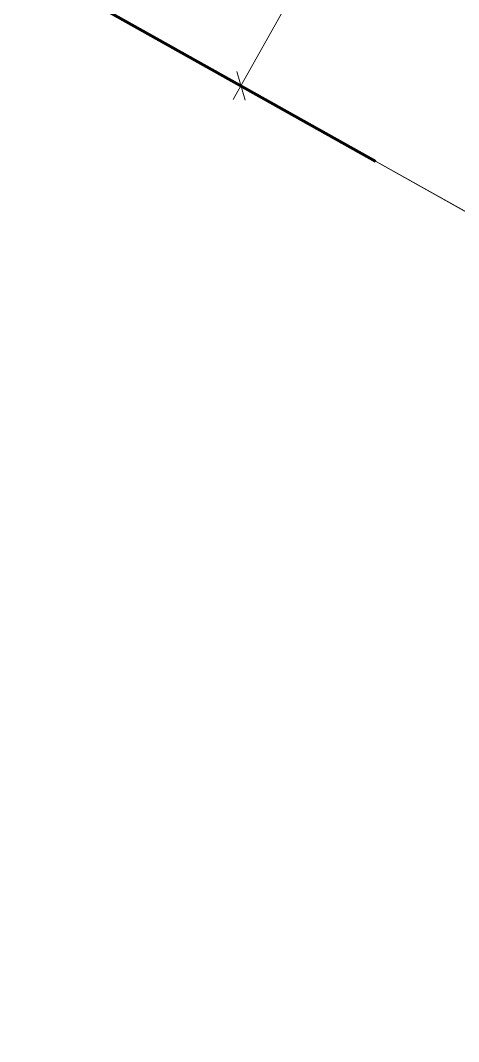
# Model space of a CAD drawing. Header units: metres. Extents: x -36 to 59, y 39 to 183.
# Drawn here: x -26.247 to -24.684, y 115.084 to 118.725 of the extents above; entities that cross this region are included whole.
import ezdxf

# ---------------------------------------------------------------- set-up
doc = ezdxf.new("R2010")
doc.units = ezdxf.units.M
doc.header["$MEASUREMENT"] = 0
for name, pattern in [('Achse', [0.0023, 0.0015, -0.0008]), ('Strichpunktlinie', [0.006703, 0.003528, -0.001764, 0, -0.001411]), ('Wipeout_Contour', [1, 0, -1])]:
    doc.linetypes.add(name, pattern=pattern)
for name, color, linetype in [('00  Raster', 7, 'Continuous'), ('00  Raster Ausbau', 7, 'Continuous'), ('30  Grundstück Grenze', 7, 'Continuous'), ('40  Bemaßung 1_ 50 AUSBAU', 7, 'Continuous')]:
    doc.layers.add(name, color=color, linetype=linetype)

msp = doc.modelspace()

# ---------------------------------------------------------------- linework, layer by layer
at = {"layer": '00  Raster', "color": 7, "linetype": 'Strichpunktlinie', "lineweight": 13, "ltscale": 1000}
msp.add_line((-6.2726, 107.7409), (-25.8917, 118.7335), dxfattribs=at)
at = {"layer": '00  Raster Ausbau', "color": 9, "linetype": 'Achse', "lineweight": 18, "ltscale": 1000}
msp.add_line((-24.5986, 118.009), (-25.471, 118.4978), dxfattribs=at)
at = {"layer": '30  Grundstück Grenze', "color": 1, "linetype": 'Strichpunktlinie', "lineweight": 100, "ltscale": 1000, "flags": 128}
msp.add_lwpolyline([(-28.0576, 119.9473), (-9.9026, 109.7748), (-5.1179, 109.7804)], dxfattribs=at)
at = {"layer": '40  Bemaßung 1_ 50 AUSBAU', "color": 7, "linetype": 'Continuous', "lineweight": 13, "ltscale": 1000}
for p, q in [((-24.8, 119.6693), (-25.4599, 118.4916)), ((-25.5212, 118.526), (-25.3985, 118.4572)), ((-25.4742, 118.5426), (-25.4455, 118.4405)), ((-25.4599, 118.4916), (-25.4874, 118.4425))]:
    msp.add_line(p, q, dxfattribs=at)

# ---------------------------------------------------------------- next in the draw order: wipeouts: each hides what was drawn before it
at = {"color": 254, "linetype": 'Wipeout_Contour', "lineweight": 0, "ltscale": 409.079141}
msp.add_wipeout([(-35.8855, 81.5403), (-5.6892, 81.5403), (-5.6892, 116.2851), (-35.8855, 116.2851)], dxfattribs=at)

doc.saveas('drawing.dxf')
